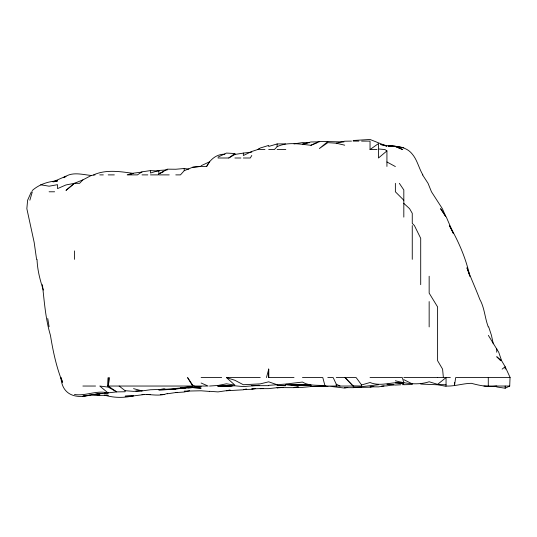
<?xml version="1.0" encoding="UTF-8"?>
<svg xmlns="http://www.w3.org/2000/svg" width="537" height="537" viewBox="0 0 537 537"><rect width="100%" height="100%" fill="white"/><g stroke="black" fill="none" stroke-linecap="round" stroke-linejoin="round"><path stroke-width="0.81" d="M294.021 377.585L268.688 377.585L268.688 369.141M496.725 386.962L505.169 388.217L509.714 386.036L510.036 377.585M192.676 386.036L187.588 377.585L192.676 385.15L192.676 386.036L107.736 386.036L108.219 377.585L108.219 386.036L116.663 391.896L125.108 391.768L125.108 390.708L119.14 386.036M109.642 377.585L108.219 386.036L107.736 386.036M266.446 377.585L268.742 369.141M29.85 200.227L32.327 191.783M31.381 191.783L27.615 200.227L26.85 208.671L34.18 242.456L36.576 259.344M251.793 155.462L250.282 157.999L243.348 157.999M206.658 166.443L209.564 161.805L201.12 165.725L201.12 166.443L206.658 166.443C210.081 159.422 216.794 153.924 224.922 154.226M188.836 169.121L184.231 168.511L175.78 169.249L167.336 169.162L158.892 173.894L158.106 174.887L150.447 174.887M200.106 166.443L192.676 167.242L184.231 170.692L180.466 174.887L175.78 174.887M317.058 142.802L310.916 145.285C299.733 144.151 287.698 141.64 277.132 146.661L274.394 149.555L268.688 149.555M95.069 174.887L91.324 175.438L82.879 179.895L79.583 183.332L74.435 183.332L65.991 184.943L57.54 188.608L57.54 184.681L49.095 186.198L40.651 184.775M74.354 183.332L65.991 190.387L74.435 183.332M361.589 141.103L370.033 141.103L370.033 149.555L378.478 143.567L378.478 148.964L384.928 149.555L386.929 150.91L378.478 157.999L378.478 149.555M343.928 141.963L327.805 141.567L319.361 148.554L327.805 142.654L336.249 143.191L344.7 145.191M395.373 380.76C406.375 383.666 418.088 385.371 429.157 381.76L437.601 384.358L446.052 377.585L446.052 386.036C454.617 386.452 462.84 383.431 471.385 383.317C479.595 385.506 488.052 387.311 496.577 386.036L509.714 386.036M64.037 177.613C71.683 171.303 82.369 174.612 91.324 175.478M502.135 369.141L505.169 366.737L501.605 360.696L498.725 352.252L488.341 335.357M64.037 177.707L65.991 176.19L52.935 181.842M228.769 157.999L234.904 153.528L234.904 154.441L228.769 157.999L218.009 157.999M32.207 190.561C39.214 184.339 48.283 181.365 57.54 180.888L54.472 181.707M159.596 173.558L163.819 171.551M218.009 157.079L226.46 153.072L234.904 153.528M310.916 145.285L319.361 141.392L327.805 141.567M74.435 183.285L82.879 179.895M93.552 174.887C106.145 169.236 120.369 171.558 133.552 173.438L127.981 174.706M278.522 387.513L268.688 388.64L260.237 388.667L261.774 388.54M278.723 387.358L277.132 387.889L283.274 387.439M53.707 181.821L57.54 180.566L53.707 181.741M104.212 395.044C113.777 397.964 123.825 398.018 133.552 395.816L125.108 396.212L133.552 395.903L144.628 394.48L142.003 394.514L150.447 394.574L146.379 394.48C153.367 394.735 160.644 396.178 167.336 393.473M177.317 392.319L167.336 393.796M167.336 169.88L158.892 170.471L150.447 173.035L150.447 170.605L158.892 171.028M285.577 143.869L277.132 143.943L268.688 146.447L268.688 145.413L260.237 148.024L257.834 149.555L259.639 148.903L251.793 151.474L243.348 155.535L243.348 153.092L251.793 152.092M336.249 377.585L356.152 377.585L361.589 384.955L370.033 382.519C380.941 387.009 392.433 381.398 403.817 382.646L402.334 377.585L370.033 377.585M246.423 388.949L243.348 389.795L226.46 390.768L229.527 390.137M312.541 386.432L302.465 387.365L294.021 387.378L297.86 386.895M189.601 390.728L184.231 392.017L175.78 392.581M336.249 143.191L344.7 141.204L351.473 141.103M230.299 390.11L218.009 391.903L209.564 391.298M347.768 387.385L344.7 388.076L327.805 386.056L353.145 386.036L345.009 377.585L353.145 386.036M373.833 386.365L370.033 387.197L361.589 387.385L353.145 386.902M255.632 388.566L251.793 389.312L243.348 389.473M346.231 387.378L344.7 387.647L353.145 387.687L361.589 386.882M393.836 384.72L386.929 385.861L381.646 386.036M298.632 386.929L294.021 387.667L277.132 387.593L280.972 387.446M234.904 154.441L243.348 153.092M307.077 143.439L302.465 144.158L310.916 141.963L319.361 141.869M384.015 386.036L378.478 386.882L370.033 386.808L373.074 386.365M294.021 143.862L302.465 142.594L309.379 142.795M150.447 170.605L142.003 171.833L137.438 174.887L127.188 174.887L133.552 173.156L142.003 172.055M125.108 390.708L133.552 391.352L142.003 390.916L150.447 389.761L167.336 389.177L192.676 386.929L184.231 387.378L201.12 386.7L185.762 387.325M254.095 388.526L251.793 388.842L263.311 388.546M361.589 386.647L378.478 384.754M319.361 386.378L321.569 386.116L310.916 386.472L327.805 386.512M158.892 389.506L165.034 389.057M158.892 389.614L164.268 389.043M102.842 393.339L93.821 394.48L116.663 391.896L108.219 387.11L99.768 386.036L108.219 393.091C96.989 389.761 85.954 396.34 74.435 394.48M104.379 393.185L108.219 392.789M192.676 167.242L200.355 166.517M259.472 385.291L243.348 386.566L234.904 385.821L218.009 386.378M353.145 140.506L370.033 139.479L386.929 146.192L380.787 144.607M93.498 394.48L99.768 393.95L82.879 396.111L90.558 394.997C75.616 399.092 62.024 394.91 60.976 377.585L62.648 382.196M268.688 385.338L285.577 384.069L302.465 382.055C310.305 386.781 319.287 384.338 327.805 386.251M223.197 385.855L220.747 386.036L224.828 385.828M218.009 386.036L229.393 385.861M231.83 385.848L226.46 386.043L229.527 385.828M209.564 386.036L218.009 385.465L226.46 383.801L234.904 385.123L226.46 377.585L260.237 377.585M135.854 391.09L142.003 390.701M185.762 387.969L175.78 388.875L192.676 387.62L201.12 388.177L192.676 387.573L188.064 387.835M226.46 386.036L230.299 385.814M169.638 389.493L175.78 389.144L158.892 389.996M182.694 387.452L180.392 387.58L183.459 387.425M258.706 385.304L251.793 385.694L268.688 385.673M400.743 384.774L395.373 385.056L386.929 384.311L392.299 384.411M402.28 384.693L403.817 384.613M309.379 385.056L302.465 385.331L285.577 384.566M184.231 391.137L201.12 390.782L209.564 391.433M227.091 386.036L232.561 385.828M218.566 386.036L224.09 385.828M218.009 386.096L220.076 386.036M158.892 389.842L167.336 389.62M403.817 384.72L412.262 384.532M310.916 384.969L285.577 384.633L294.021 385.063L290.953 384.734M326.268 386.21L319.361 386.318L327.805 386.385M303.237 384.928L309.379 384.881M353.145 141.103L358.884 141.103M260.237 149.555L264.969 149.555M277.132 149.555L285.805 149.555M370.033 149.555L377.008 149.555M234.904 157.999L240.878 157.999M99.768 174.887L103.319 174.887M108.219 174.887L114.334 174.887M142.003 174.887L147.823 174.887M158.892 174.887L169.195 174.887M49.095 191.783L54.613 191.783M201.12 377.585L221.674 377.585M302.465 377.585L322.804 377.585L325.046 386.036M327.805 377.585L333.202 377.585L336.249 384.203L336.249 386.036M403.817 377.585L437.36 377.585M437.601 377.585L450.355 377.585M82.879 386.036L95.566 386.036M483.891 386.036L496.725 386.036M160.415 394.48L164.228 394.48M310.916 385.304L285.577 384.633M277.132 385.553L285.577 385.7L277.132 385.425M91.324 394.89L99.768 395.057L98.237 394.957M218.009 385.855L225.721 386.036M420.706 384.056L437.601 384.781L446.052 386.311M294.021 384.969L302.465 385.21M403.817 147.769L395.373 146.299L388.459 146.051C397.038 146.037 406.549 146.755 412.262 154.085C417.37 160.12 418.826 168.202 422.867 174.887M395.373 146.299L388.459 145.97L392.299 146.319M437.601 384.358L446.052 384.828M299.398 384.761L301.7 384.908M95.163 394.742L91.324 394.48L99.768 395.38L108.219 395.292L105.816 394.99M395.373 382.868L403.817 383.492L395.373 382.706M286.342 384.244L287.879 384.405M380.787 144.453L386.929 145.641L395.373 146.413L402.723 149.555L395.373 146.561M353.145 385.861L361.589 386.036L361.589 384.955M133.552 388.627L142.003 390.916M226.46 377.585L234.904 380.297L243.348 384.734L260.237 383.881L268.688 381.82L277.132 384.727M192.676 385.15L195.26 386.036L208.121 386.036L201.12 383.015M336.249 384.203L340.075 386.036M403.817 379.646L412.262 383.881M386.929 161.966L395.373 166.564M501.605 360.696L496.725 356.716L500.638 360.696M403.817 203.382L409.577 208.671L412.262 213.317L412.262 223.392L414.41 225.56L420.706 238.327L420.706 284.684M403.817 200.227L395.373 191.783L395.373 183.332M399.34 183.332L403.817 189.944L403.817 217.116M422.565 174.887L428.049 183.332L431.466 191.783L442.354 208.671L445.717 216.351M445.596 216.411L440.595 208.671L446.334 217.116L453.302 233.239M453.262 233.306L449.402 225.56C458.591 241.355 465.941 258.364 469.835 276.24L466.968 267.795C471.056 278.435 475.762 288.785 479.83 299.431C484.609 307.896 484.804 317.951 488.281 326.912M62.413 382.196C56.398 367.207 53.029 351.258 50.451 335.357C45.511 318.871 44.356 301.7 42.41 284.684M43.343 290.061C40.053 280.126 37.355 269.849 37.046 259.344M488.69 326.912L491.449 335.357L493.281 343.801M47.733 318.468L49.095 326.704M443.381 377.585L442.589 369.141L437.601 360.696L437.601 306.929L429.157 293.128L429.157 276.24M505.169 369.141L505.169 366.737L510.15 377.585L455.671 377.585L454.497 385.626L454.497 382.626M505.169 386.036L505.169 388.217M496.725 348.708L496.725 352.252M488.281 377.585L488.281 386.036M429.157 301.572L429.157 326.912M412.262 225.56L412.262 259.344M386.929 150.91L386.929 166.443M277.132 143.943L277.132 146.661M268.688 369.147L268.688 377.585M184.231 168.511L184.231 170.692M158.892 170.471L158.892 173.894M74.435 250.9L74.435 259.344M301.7 384.928L294.021 384.861L301.7 384.948M310.916 385.499L303.237 385.13L310.916 385.499"/></g></svg>
